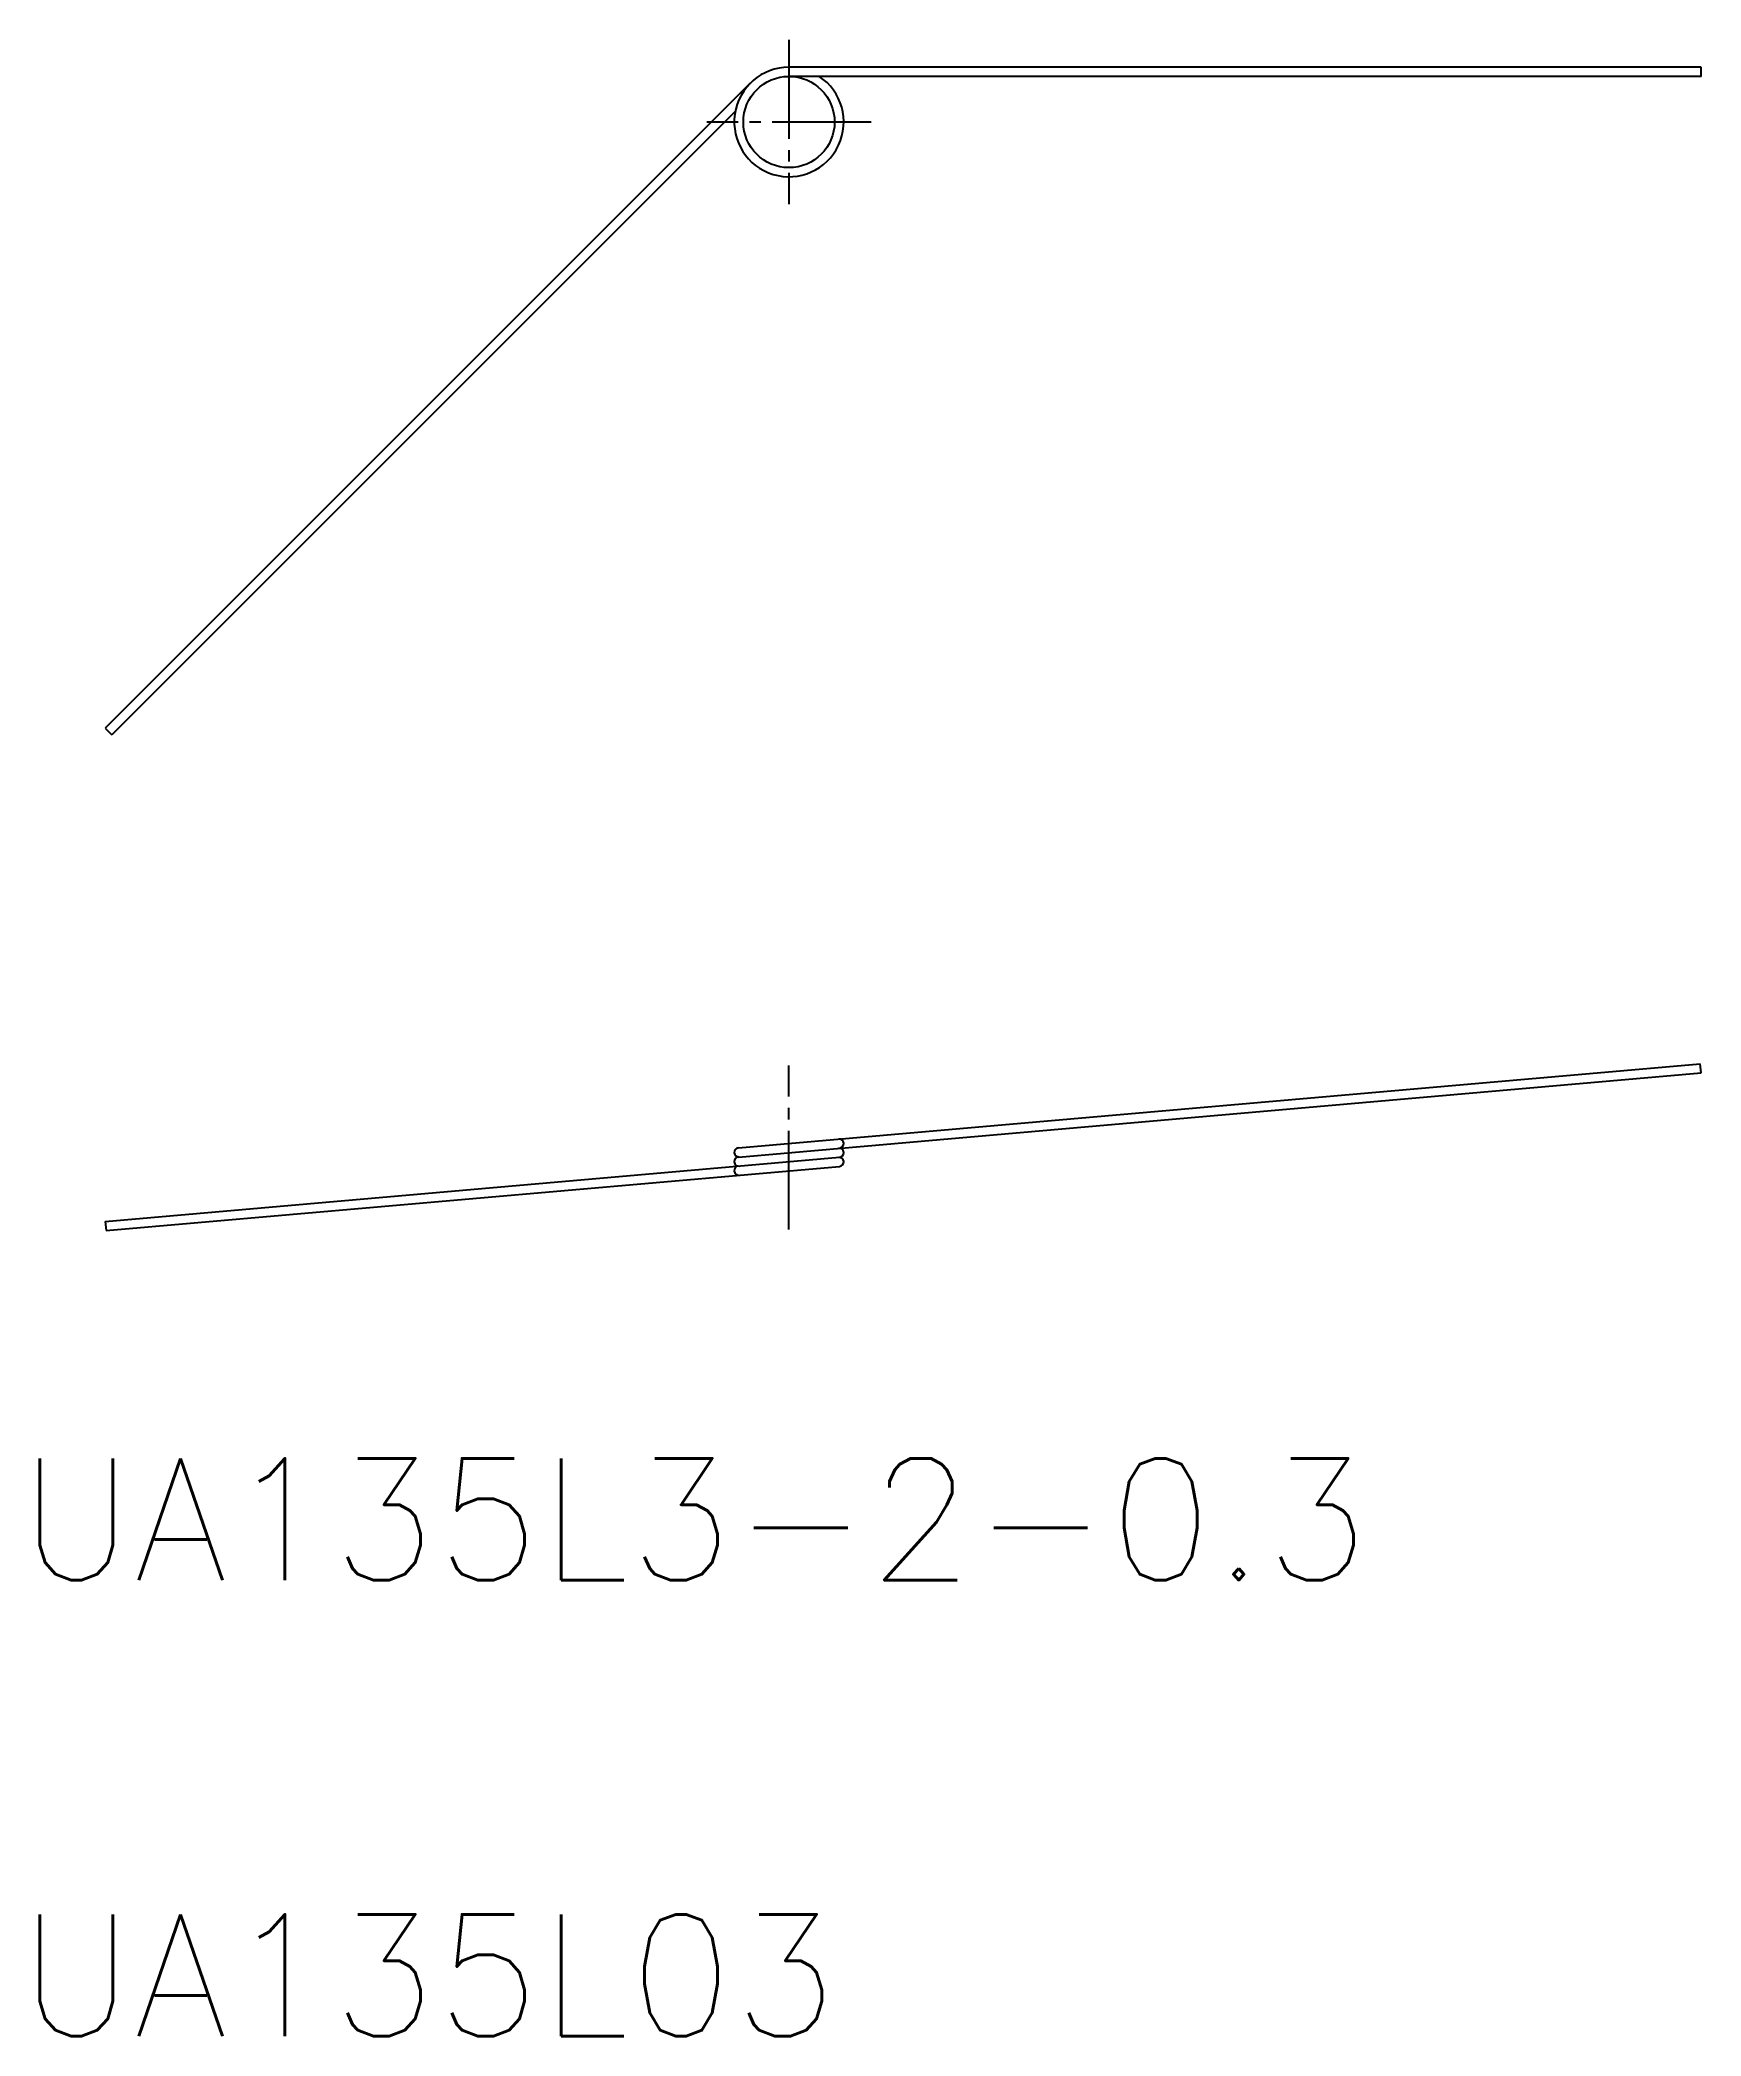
# Model space of a CAD drawing. Extents: x 112.9 to 167.5, y 27.3 to 92.9.
import ezdxf

# ---------------------------------------------------------------- set-up
doc = ezdxf.new("R2010")
doc.units = 0
doc.header["$LTSCALE"] = 0.25
doc.linetypes.add('CENTER', pattern=[17.5, 13, -1.5, 1.5, -1.5])
doc.layers.get('0').update_dxf_attribs({"linetype": 'CONTINUOUS'})
doc.layers.add('CENTER', color=1, linetype='CENTER')
doc.styles.get("Standard").update_dxf_attribs({"font": 'txt.shx'})

msp = doc.modelspace()

# ---------------------------------------------------------------- linework, layer by layer
at = {"color": 7, "linetype": 'CONTINUOUS'}
for p, q in [((167.523, 92.022), (137.523, 92.022)), ((167.523, 91.722), (167.523, 92.022)), ((136.25, 91.495), (115.037, 70.281)), ((167.523, 91.722), (137.523, 91.722)), ((135.759, 90.579), (115.249, 70.069)), ((115.037, 70.281), (115.249, 70.069)), ((135.859, 56.481), (167.497, 59.249)), ((167.523, 58.95), (167.497, 59.249)), ((135.859, 56.18), (167.523, 58.95)), ((115.037, 54.057), (139.186, 56.17)), ((115.063, 53.758), (139.186, 55.869)), ((115.037, 54.057), (115.063, 53.758))]:
    msp.add_line(p, q, dxfattribs=at)
msp.add_circle((137.523, 90.222), 1.5, dxfattribs=at)
for centre, radius, start, end in [((137.523, 90.222), 1.8, 90, 56.44269), ((135.872, 56.332), 0.15, 95, 275), ((139.173, 56.621), 0.15, 275, 95), ((139.173, 56.319), 0.15, 275, 95), ((135.872, 56.031), 0.15, 95, 275), ((135.872, 55.73), 0.15, 95, 275), ((139.173, 56.018), 0.15, 275, 95)]:
    msp.add_arc(centre, radius, start, end, dxfattribs=at)
at = {"layer": 'CENTER', "color": 1, "linetype": 'CENTER'}
for p, q in [((137.523, 92.922), (137.523, 87.522)), ((140.223, 90.222), (134.823, 90.222)), ((137.523, 53.794), (137.523, 59.194))]:
    msp.add_line(p, q, dxfattribs=at)

# ---------------------------------------------------------------- texts
for s, p in [('UA135L3-2-0.3', (112.201, 42.267)), ('UA135L03', (112.201, 27.267))]:
    msp.add_text(s, height=4).set_placement(p)

doc.saveas('drawing.dxf')
